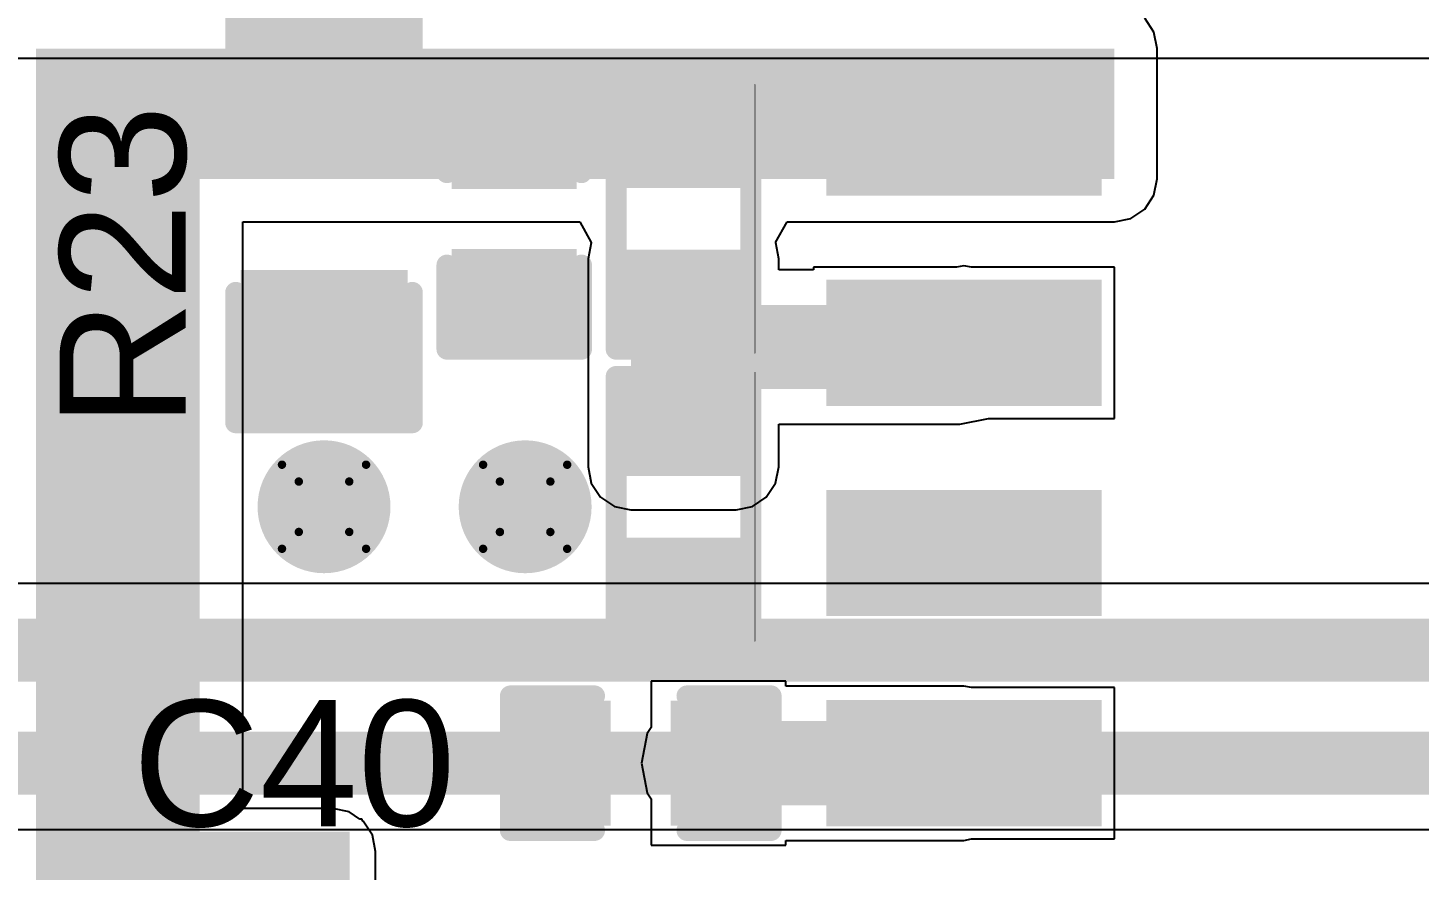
# Model space of a CAD drawing. Header units: inches. Extents: x -6 to 198, y 0 to 119.
# Drawn here: x 22.82 to 31.23, y 11.8 to 16.89 of the extents above; entities that cross this region are included whole.
import ezdxf

# ---------------------------------------------------------------- set-up
doc = ezdxf.new("R2010")
doc.units = ezdxf.units.IN
for name, color, linetype in [('Bottom Layer', 5, 'Continuous'), ('Bottom Solder', 6, 'Continuous'), ('Drill Drawing', 1, 'Continuous'), ('Top Layer', 1, 'Continuous'), ('Top Overlay', 2, 'Continuous'), ('Top Paste', 8, 'Continuous'), ('Top Solder', 216, 'Continuous'), ('Via Holes', 16, 'Continuous')]:
    doc.layers.add(name, color=color, linetype=linetype)
doc.styles.add('Arial', font='', dxfattribs={"height": 0.2})
doc.styles.get('Arial').set_extended_font_data('Arial')

# ---------------------------------------------------------------- blocks, each defined once
blk = doc.blocks.new('SOP_16_29')
at = {"layer": 'Top Layer'}
for points in [[(-3.4556, 4.7244), (-1.9939, 4.7244), (-1.9939, 4.1656), (-3.4556, 4.1656)], [(1.9939, 4.7244), (3.4556, 4.7244), (3.4556, 4.1656), (1.9939, 4.1656)], [(-3.4556, 3.4544), (-1.9939, 3.4544), (-1.9939, 2.8956), (-3.4556, 2.8956)], [(1.9939, 3.4544), (3.4556, 3.4544), (3.4556, 2.8956), (1.9939, 2.8956)], [(-3.4556, 2.1844), (-1.9939, 2.1844), (-1.9939, 1.6256), (-3.4556, 1.6256)], [(1.9939, 2.1844), (3.4556, 2.1844), (3.4556, 1.6256), (1.9939, 1.6256)], [(-3.4556, 0.9144), (-1.9939, 0.9144), (-1.9939, 0.3556), (-3.4556, 0.3556)], [(1.9939, 0.9144), (3.4556, 0.9144), (3.4556, 0.3556), (1.9939, 0.3556)], [(-3.4556, -0.3556), (-1.9939, -0.3556), (-1.9939, -0.9144), (-3.4556, -0.9144)], [(1.9939, -0.3556), (3.4556, -0.3556), (3.4556, -0.9144), (1.9939, -0.9144)], [(-3.4556, -1.6256), (-1.9939, -1.6256), (-1.9939, -2.1844), (-3.4556, -2.1844)], [(1.9939, -1.6256), (3.4556, -1.6256), (3.4556, -2.1844), (1.9939, -2.1844)], [(-3.4556, -2.8956), (-1.9939, -2.8956), (-1.9939, -3.4544), (-3.4556, -3.4544)], [(1.9939, -2.8956), (3.4556, -2.8956), (3.4556, -3.4544), (1.9939, -3.4544)], [(-3.4556, -4.1656), (-1.9939, -4.1656), (-1.9939, -4.7244), (-3.4556, -4.7244)], [(1.9939, -4.1656), (3.4556, -4.1656), (3.4556, -4.7244), (1.9939, -4.7244)]]:
    blk.add_hatch(color=1, dxfattribs=at).paths.add_polyline_path(points)
at = {"layer": 'Top Paste'}
for points in [[(-3.4556, 4.7244), (-1.9939, 4.7244), (-1.9939, 4.1656), (-3.4556, 4.1656)], [(1.9939, 4.7244), (3.4556, 4.7244), (3.4556, 4.1656), (1.9939, 4.1656)], [(-3.4556, 3.4544), (-1.9939, 3.4544), (-1.9939, 2.8956), (-3.4556, 2.8956)], [(1.9939, 3.4544), (3.4556, 3.4544), (3.4556, 2.8956), (1.9939, 2.8956)], [(-3.4556, 2.1844), (-1.9939, 2.1844), (-1.9939, 1.6256), (-3.4556, 1.6256)], [(1.9939, 2.1844), (3.4556, 2.1844), (3.4556, 1.6256), (1.9939, 1.6256)], [(-3.4556, 0.9144), (-1.9939, 0.9144), (-1.9939, 0.3556), (-3.4556, 0.3556)], [(1.9939, 0.9144), (3.4556, 0.9144), (3.4556, 0.3556), (1.9939, 0.3556)], [(-3.4556, -0.3556), (-1.9939, -0.3556), (-1.9939, -0.9144), (-3.4556, -0.9144)], [(1.9939, -0.3556), (3.4556, -0.3556), (3.4556, -0.9144), (1.9939, -0.9144)], [(-3.4556, -1.6256), (-1.9939, -1.6256), (-1.9939, -2.1844), (-3.4556, -2.1844)], [(1.9939, -1.6256), (3.4556, -1.6256), (3.4556, -2.1844), (1.9939, -2.1844)], [(-3.4556, -2.8956), (-1.9939, -2.8956), (-1.9939, -3.4544), (-3.4556, -3.4544)], [(1.9939, -2.8956), (3.4556, -2.8956), (3.4556, -3.4544), (1.9939, -3.4544)], [(-3.4556, -4.1656), (-1.9939, -4.1656), (-1.9939, -4.7244), (-3.4556, -4.7244)], [(1.9939, -4.1656), (3.4556, -4.1656), (3.4556, -4.7244), (1.9939, -4.7244)]]:
    blk.add_hatch(color=8, dxfattribs=at).paths.add_polyline_path(points)
at = {"layer": 'Top Solder'}
for points in [[(-3.5572, 4.826), (-1.8923, 4.826), (-1.8923, 4.064), (-3.5572, 4.064)], [(1.8923, 4.826), (3.5572, 4.826), (3.5572, 4.064), (1.8923, 4.064)], [(-3.5572, 3.556), (-1.8923, 3.556), (-1.8923, 2.794), (-3.5572, 2.794)], [(1.8923, 3.556), (3.5572, 3.556), (3.5572, 2.794), (1.8923, 2.794)], [(-3.5572, 2.286), (-1.8923, 2.286), (-1.8923, 1.524), (-3.5572, 1.524)], [(1.8923, 2.286), (3.5572, 2.286), (3.5572, 1.524), (1.8923, 1.524)], [(-3.5572, 1.016), (-1.8923, 1.016), (-1.8923, 0.254), (-3.5572, 0.254)], [(1.8923, 1.016), (3.5572, 1.016), (3.5572, 0.254), (1.8923, 0.254)], [(-3.5572, -0.254), (-1.8923, -0.254), (-1.8923, -1.016), (-3.5572, -1.016)], [(1.8923, -0.254), (3.5572, -0.254), (3.5572, -1.016), (1.8923, -1.016)], [(-3.5572, -1.524), (-1.8923, -1.524), (-1.8923, -2.286), (-3.5572, -2.286)], [(1.8923, -1.524), (3.5572, -1.524), (3.5572, -2.286), (1.8923, -2.286)], [(-3.5572, -2.794), (-1.8923, -2.794), (-1.8923, -3.556), (-3.5572, -3.556)], [(1.8923, -2.794), (3.5572, -2.794), (3.5572, -3.556), (1.8923, -3.556)], [(-3.5572, -4.064), (-1.8923, -4.064), (-1.8923, -4.826), (-3.5572, -4.826)], [(1.8923, -4.064), (3.5572, -4.064), (3.5572, -4.826), (1.8923, -4.826)]]:
    blk.add_hatch(color=216, dxfattribs=at).paths.add_polyline_path(points)
at = {"layer": 'Top Overlay'}
for points in [[(-2.1209, 5.0546, 0.1524, 0.1524, 0), (2.1209, 5.0546, 0.1524, 0.1524, 0)], [(-3.7846, 4.318, 0.127, 0.127, 0), (-3.7846, 4.572, 0.127, 0.127, 0)], [(-3.7846, 4.572, 0.127, 0.127, 0), (-3.6576, 4.445, 0.127, 0.127, 0)], [(-3.7846, 4.318, 0.127, 0.127, 0), (-3.6576, 4.445, 0.127, 0.127, 0)], [(-2.1209, -5.0546, 0.1524, 0.1524, 0), (2.1209, -5.0546, 0.1524, 0.1524, 0)]]:
    blk.add_lwpolyline(points, format="xyseb", dxfattribs=at)
for points in [[(-2.159, 5.0546, 0.0762, 0.0762, 1), (-2.0828, 5.0546, 0.0762, 0.0762, 1)], [(2.0828, 5.0546, 0.0762, 0.0762, 1), (2.159, 5.0546, 0.0762, 0.0762, 1)], [(-3.8163, 4.572, 0.0635, 0.0635, 1), (-3.7529, 4.572, 0.0635, 0.0635, 1)], [(-3.8163, 4.572, 0.0635, 0.0635, 1), (-3.7529, 4.572, 0.0635, 0.0635, 1)], [(-3.6894, 4.445, 0.0635, 0.0635, 1), (-3.6258, 4.445, 0.0635, 0.0635, 1)], [(-3.6894, 4.445, 0.0635, 0.0635, 1), (-3.6258, 4.445, 0.0635, 0.0635, 1)], [(-3.8163, 4.318, 0.0635, 0.0635, 1), (-3.7529, 4.318, 0.0635, 0.0635, 1)], [(-3.8163, 4.318, 0.0635, 0.0635, 1), (-3.7529, 4.318, 0.0635, 0.0635, 1)], [(-2.159, -5.0546, 0.0762, 0.0762, 1), (-2.0828, -5.0546, 0.0762, 0.0762, 1)], [(2.0828, -5.0546, 0.0762, 0.0762, 1), (2.159, -5.0546, 0.0762, 0.0762, 1)]]:
    blk.add_lwpolyline(points, format="xyseb", close=True, dxfattribs=at)
blk = doc.blocks.new('R___0402_46')
at = {"layer": 'Top Layer'}
for points in [[(-0.6985, -0.3175), (-0.6985, 0.3175), (-0.2413, 0.3175), (-0.2413, -0.3175)], [(0.2413, -0.3175), (0.2413, 0.3175), (0.6985, 0.3175), (0.6985, -0.3175)]]:
    blk.add_hatch(color=1, dxfattribs=at).paths.add_polyline_path(points)
at = {"layer": 'Top Paste'}
for points in [[(-0.6985, -0.3175), (-0.6985, 0.3175), (-0.2413, 0.3175), (-0.2413, -0.3175)], [(0.2413, -0.3175), (0.2413, 0.3175), (0.6985, 0.3175), (0.6985, -0.3175)]]:
    blk.add_hatch(color=8, dxfattribs=at).paths.add_polyline_path(points)
at = {"layer": 'Top Solder'}
for points in [[(-0.7535, -0.3725), (-0.7535, 0.3725), (-0.1863, 0.3725), (-0.1863, -0.3725)], [(0.1863, -0.3725), (0.1863, 0.3725), (0.7535, 0.3725), (0.7535, -0.3725)]]:
    blk.add_hatch(color=216, dxfattribs=at).paths.add_polyline_path(points)
at = {"layer": 'Top Overlay'}
for points in [[(-0.7874, 0.4064, 0.127, 0.127, 0), (-0.7874, -0.4064, 0.127, 0.127, 0)], [(-0.7874, 0.4064, 0.127, 0.127, 0), (0.7874, 0.4064, 0.127, 0.127, 0)], [(0.7874, 0.4064, 0.127, 0.127, 0), (0.7874, -0.4064, 0.127, 0.127, 0)], [(-0.7874, -0.4064, 0.127, 0.127, 0), (0.7874, -0.4064, 0.127, 0.127, 0)], [(-0.8128, -0.4318, 0.00323, 0.00323, 0), (0.8128, -0.4318, 0.00323, 0.00323, 0)]]:
    blk.add_lwpolyline(points, format="xyseb", dxfattribs=at)
for points in [[(-0.8191, 0.4064, 0.0635, 0.0635, 1), (-0.7556, 0.4064, 0.0635, 0.0635, 1)], [(-0.8191, 0.4064, 0.0635, 0.0635, 1), (-0.7556, 0.4064, 0.0635, 0.0635, 1)], [(0.7556, 0.4064, 0.0635, 0.0635, 1), (0.8191, 0.4064, 0.0635, 0.0635, 1)], [(0.7556, 0.4064, 0.0635, 0.0635, 1), (0.8191, 0.4064, 0.0635, 0.0635, 1)], [(-0.8191, -0.4064, 0.0635, 0.0635, 1), (-0.7556, -0.4064, 0.0635, 0.0635, 1)], [(-0.8191, -0.4064, 0.0635, 0.0635, 1), (-0.7556, -0.4064, 0.0635, 0.0635, 1)], [(0.7556, -0.4064, 0.0635, 0.0635, 1), (0.8191, -0.4064, 0.0635, 0.0635, 1)], [(0.7556, -0.4064, 0.0635, 0.0635, 1), (0.8191, -0.4064, 0.0635, 0.0635, 1)], [(-0.8136, -0.4318, 0.00161, 0.00161, 1), (-0.812, -0.4318, 0.00161, 0.00161, 1)], [(0.812, -0.4318, 0.00161, 0.00161, 1), (0.8136, -0.4318, 0.00161, 0.00161, 1)]]:
    blk.add_lwpolyline(points, format="xyseb", close=True, dxfattribs=at)
blk = doc.blocks.new('R___0402_47')
at = {"layer": 'Top Layer'}
for points in [[(-0.6985, -0.3175), (-0.6985, 0.3175), (-0.2413, 0.3175), (-0.2413, -0.3175)], [(0.2413, -0.3175), (0.2413, 0.3175), (0.6985, 0.3175), (0.6985, -0.3175)]]:
    blk.add_hatch(color=1, dxfattribs=at).paths.add_polyline_path(points)
at = {"layer": 'Top Paste'}
for points in [[(-0.6985, -0.3175), (-0.6985, 0.3175), (-0.2413, 0.3175), (-0.2413, -0.3175)], [(0.2413, -0.3175), (0.2413, 0.3175), (0.6985, 0.3175), (0.6985, -0.3175)]]:
    blk.add_hatch(color=8, dxfattribs=at).paths.add_polyline_path(points)
at = {"layer": 'Top Solder'}
for points in [[(-0.7535, -0.3725), (-0.7535, 0.3725), (-0.1863, 0.3725), (-0.1863, -0.3725)], [(0.1863, -0.3725), (0.1863, 0.3725), (0.7535, 0.3725), (0.7535, -0.3725)]]:
    blk.add_hatch(color=216, dxfattribs=at).paths.add_polyline_path(points)
at = {"layer": 'Top Overlay'}
for points in [[(-0.7874, 0.4064, 0.127, 0.127, 0), (-0.7874, -0.4064, 0.127, 0.127, 0)], [(-0.7874, 0.4064, 0.127, 0.127, 0), (0.7874, 0.4064, 0.127, 0.127, 0)], [(0.7874, 0.4064, 0.127, 0.127, 0), (0.7874, -0.4064, 0.127, 0.127, 0)], [(-0.7874, -0.4064, 0.127, 0.127, 0), (0.7874, -0.4064, 0.127, 0.127, 0)], [(-0.8128, -0.4318, 0.00323, 0.00323, 0), (0.8128, -0.4318, 0.00323, 0.00323, 0)]]:
    blk.add_lwpolyline(points, format="xyseb", dxfattribs=at)
for points in [[(-0.8191, 0.4064, 0.0635, 0.0635, 1), (-0.7556, 0.4064, 0.0635, 0.0635, 1)], [(-0.8191, 0.4064, 0.0635, 0.0635, 1), (-0.7556, 0.4064, 0.0635, 0.0635, 1)], [(0.7556, 0.4064, 0.0635, 0.0635, 1), (0.8191, 0.4064, 0.0635, 0.0635, 1)], [(0.7556, 0.4064, 0.0635, 0.0635, 1), (0.8191, 0.4064, 0.0635, 0.0635, 1)], [(-0.8191, -0.4064, 0.0635, 0.0635, 1), (-0.7556, -0.4064, 0.0635, 0.0635, 1)], [(-0.8191, -0.4064, 0.0635, 0.0635, 1), (-0.7556, -0.4064, 0.0635, 0.0635, 1)], [(0.7556, -0.4064, 0.0635, 0.0635, 1), (0.8191, -0.4064, 0.0635, 0.0635, 1)], [(0.7556, -0.4064, 0.0635, 0.0635, 1), (0.8191, -0.4064, 0.0635, 0.0635, 1)], [(-0.8136, -0.4318, 0.00161, 0.00161, 1), (-0.812, -0.4318, 0.00161, 0.00161, 1)], [(0.812, -0.4318, 0.00161, 0.00161, 1), (0.8136, -0.4318, 0.00161, 0.00161, 1)]]:
    blk.add_lwpolyline(points, format="xyseb", close=True, dxfattribs=at)
blk = doc.blocks.new('I___0805_79')
at = {"layer": 'Top Layer'}
for points in [[(-1.6, 0.66), (-0.4, 0.66), (-0.4, -0.66), (-1.6, -0.66)], [(0.4, 0.66), (1.6, 0.66), (1.6, -0.66), (0.4, -0.66)]]:
    blk.add_hatch(color=1, dxfattribs=at).paths.add_polyline_path(points)
at = {"layer": 'Top Paste'}
for points in [[(-1.6, 0.66), (-0.4, 0.66), (-0.4, -0.66), (-1.6, -0.66)], [(0.4, 0.66), (1.6, 0.66), (1.6, -0.66), (0.4, -0.66)]]:
    blk.add_hatch(color=8, dxfattribs=at).paths.add_polyline_path(points)
at = {"layer": 'Top Solder'}
for points in [[(-1.7016, 0.7616), (-0.2984, 0.7616), (-0.2984, -0.7616), (-1.7016, -0.7616)], [(0.2984, 0.7616), (1.7016, 0.7616), (1.7016, -0.7616), (0.2984, -0.7616)]]:
    blk.add_hatch(color=216, dxfattribs=at).paths.add_polyline_path(points)
at = {"layer": 'Top Overlay'}
for points in [[(-0.254, 0.6858, 0.127, 0.127, 0), (0.254, 0.6858, 0.127, 0.127, 0)], [(-0.254, -0.6858, 0.127, 0.127, 0), (0.254, -0.6858, 0.127, 0.127, 0)]]:
    blk.add_lwpolyline(points, format="xyseb", dxfattribs=at)
for points in [[(-0.2857, 0.6858, 0.0635, 0.0635, 1), (-0.2223, 0.6858, 0.0635, 0.0635, 1)], [(0.2223, 0.6858, 0.0635, 0.0635, 1), (0.2857, 0.6858, 0.0635, 0.0635, 1)], [(-0.2857, -0.6858, 0.0635, 0.0635, 1), (-0.2223, -0.6858, 0.0635, 0.0635, 1)], [(0.2223, -0.6858, 0.0635, 0.0635, 1), (0.2857, -0.6858, 0.0635, 0.0635, 1)]]:
    blk.add_lwpolyline(points, format="xyseb", close=True, dxfattribs=at)
blk = doc.blocks.new('C___0402_91')
at = {"layer": 'Top Layer'}
for points in [[(-0.6985, -0.3175), (-0.6985, 0.3175), (-0.2413, 0.3175), (-0.2413, -0.3175)], [(0.2413, -0.3175), (0.2413, 0.3175), (0.6985, 0.3175), (0.6985, -0.3175)]]:
    blk.add_hatch(color=1, dxfattribs=at).paths.add_polyline_path(points)
at = {"layer": 'Top Paste'}
for points in [[(-0.6985, -0.3175), (-0.6985, 0.3175), (-0.2413, 0.3175), (-0.2413, -0.3175)], [(0.2413, -0.3175), (0.2413, 0.3175), (0.6985, 0.3175), (0.6985, -0.3175)]]:
    blk.add_hatch(color=8, dxfattribs=at).paths.add_polyline_path(points)
at = {"layer": 'Top Solder'}
for points in [[(-0.7585, -0.3775), (-0.7585, 0.3775), (-0.1813, 0.3775), (-0.1813, -0.3775)], [(0.1813, -0.3775), (0.1813, 0.3775), (0.7585, 0.3775), (0.7585, -0.3775)]]:
    blk.add_hatch(color=216, dxfattribs=at).paths.add_polyline_path(points)
at = {"layer": 'Top Overlay'}
for points in [[(-0.7874, 0.4064, 0.127, 0.127, 0), (-0.7874, -0.4064, 0.127, 0.127, 0)], [(-0.2794, 0.4064, 0.127, 0.127, 0), (-0.7874, 0.4064, 0.127, 0.127, 0)], [(0.7874, 0.4064, 0.127, 0.127, 0), (0.2794, 0.4064, 0.127, 0.127, 0)], [(0.7874, 0.4064, 0.127, 0.127, 0), (0.7874, -0.4064, 0.127, 0.127, 0)], [(-0.2794, -0.4064, 0.127, 0.127, 0), (-0.7874, -0.4064, 0.127, 0.127, 0)], [(0.7874, -0.4064, 0.127, 0.127, 0), (0.2794, -0.4064, 0.127, 0.127, 0)]]:
    blk.add_lwpolyline(points, format="xyseb", dxfattribs=at)
for points in [[(-0.8191, 0.4064, 0.0635, 0.0635, 1), (-0.7556, 0.4064, 0.0635, 0.0635, 1)], [(-0.8191, 0.4064, 0.0635, 0.0635, 1), (-0.7556, 0.4064, 0.0635, 0.0635, 1)], [(-0.3111, 0.4064, 0.0635, 0.0635, 1), (-0.2477, 0.4064, 0.0635, 0.0635, 1)], [(0.2477, 0.4064, 0.0635, 0.0635, 1), (0.3111, 0.4064, 0.0635, 0.0635, 1)], [(0.7556, 0.4064, 0.0635, 0.0635, 1), (0.8191, 0.4064, 0.0635, 0.0635, 1)], [(0.7556, 0.4064, 0.0635, 0.0635, 1), (0.8191, 0.4064, 0.0635, 0.0635, 1)], [(-0.8191, -0.4064, 0.0635, 0.0635, 1), (-0.7556, -0.4064, 0.0635, 0.0635, 1)], [(-0.8191, -0.4064, 0.0635, 0.0635, 1), (-0.7556, -0.4064, 0.0635, 0.0635, 1)], [(-0.3111, -0.4064, 0.0635, 0.0635, 1), (-0.2477, -0.4064, 0.0635, 0.0635, 1)], [(0.2477, -0.4064, 0.0635, 0.0635, 1), (0.3111, -0.4064, 0.0635, 0.0635, 1)], [(0.7556, -0.4064, 0.0635, 0.0635, 1), (0.8191, -0.4064, 0.0635, 0.0635, 1)], [(0.7556, -0.4064, 0.0635, 0.0635, 1), (0.8191, -0.4064, 0.0635, 0.0635, 1)]]:
    blk.add_lwpolyline(points, format="xyseb", close=True, dxfattribs=at)
blk = doc.blocks.new('C___0603_92')
at = {"layer": 'Top Layer'}
for points in [[(-0.381, 0.4445), (-0.381, -0.4445), (-1.143, -0.4445), (-1.143, 0.4445)], [(1.143, 0.4445), (1.143, -0.4445), (0.381, -0.4445), (0.381, 0.4445)]]:
    blk.add_hatch(color=1, dxfattribs=at).paths.add_polyline_path(points)
at = {"layer": 'Top Paste'}
for points in [[(-0.381, 0.4445), (-0.381, -0.4445), (-1.143, -0.4445), (-1.143, 0.4445)], [(1.143, 0.4445), (1.143, -0.4445), (0.381, -0.4445), (0.381, 0.4445)]]:
    blk.add_hatch(color=8, dxfattribs=at).paths.add_polyline_path(points)
at = {"layer": 'Top Solder'}
for points in [[(-0.321, 0.5045), (-0.321, -0.5045), (-1.203, -0.5045), (-1.203, 0.5045)], [(1.203, 0.5045), (1.203, -0.5045), (0.321, -0.5045), (0.321, 0.5045)]]:
    blk.add_hatch(color=216, dxfattribs=at).paths.add_polyline_path(points)
at = {"layer": 'Top Overlay'}
for points in [[(-1.2446, 0.5334, 0.127, 0.127, 0), (-1.2446, -0.5334, 0.127, 0.127, 0)], [(-1.2446, 0.5334, 0.127, 0.127, 0), (-0.4572, 0.5334, 0.127, 0.127, 0)], [(0.4572, 0.5334, 0.127, 0.127, 0), (1.2446, 0.5334, 0.127, 0.127, 0)], [(1.2446, 0.5334, 0.127, 0.127, 0), (1.2446, -0.5334, 0.127, 0.127, 0)], [(-1.2446, -0.5334, 0.127, 0.127, 0), (-0.4572, -0.5334, 0.127, 0.127, 0)], [(0.4572, -0.5334, 0.127, 0.127, 0), (1.2446, -0.5334, 0.127, 0.127, 0)]]:
    blk.add_lwpolyline(points, format="xyseb", dxfattribs=at)
for points in [[(-1.2764, 0.5334, 0.0635, 0.0635, 1), (-1.2128, 0.5334, 0.0635, 0.0635, 1)], [(-1.2764, 0.5334, 0.0635, 0.0635, 1), (-1.2128, 0.5334, 0.0635, 0.0635, 1)], [(-0.4889, 0.5334, 0.0635, 0.0635, 1), (-0.4254, 0.5334, 0.0635, 0.0635, 1)], [(0.4254, 0.5334, 0.0635, 0.0635, 1), (0.4889, 0.5334, 0.0635, 0.0635, 1)], [(1.2128, 0.5334, 0.0635, 0.0635, 1), (1.2764, 0.5334, 0.0635, 0.0635, 1)], [(1.2128, 0.5334, 0.0635, 0.0635, 1), (1.2764, 0.5334, 0.0635, 0.0635, 1)], [(-1.2764, -0.5334, 0.0635, 0.0635, 1), (-1.2128, -0.5334, 0.0635, 0.0635, 1)], [(-1.2764, -0.5334, 0.0635, 0.0635, 1), (-1.2128, -0.5334, 0.0635, 0.0635, 1)], [(-0.4889, -0.5334, 0.0635, 0.0635, 1), (-0.4254, -0.5334, 0.0635, 0.0635, 1)], [(0.4254, -0.5334, 0.0635, 0.0635, 1), (0.4889, -0.5334, 0.0635, 0.0635, 1)], [(1.2128, -0.5334, 0.0635, 0.0635, 1), (1.2764, -0.5334, 0.0635, 0.0635, 1)], [(1.2128, -0.5334, 0.0635, 0.0635, 1), (1.2764, -0.5334, 0.0635, 0.0635, 1)]]:
    blk.add_lwpolyline(points, format="xyseb", close=True, dxfattribs=at)
blk = doc.blocks.new('C___0402_93')
at = {"layer": 'Top Layer'}
for points in [[(-0.6985, -0.3175), (-0.6985, 0.3175), (-0.2413, 0.3175), (-0.2413, -0.3175)], [(0.2413, -0.3175), (0.2413, 0.3175), (0.6985, 0.3175), (0.6985, -0.3175)]]:
    blk.add_hatch(color=1, dxfattribs=at).paths.add_polyline_path(points)
at = {"layer": 'Top Paste'}
for points in [[(-0.6985, -0.3175), (-0.6985, 0.3175), (-0.2413, 0.3175), (-0.2413, -0.3175)], [(0.2413, -0.3175), (0.2413, 0.3175), (0.6985, 0.3175), (0.6985, -0.3175)]]:
    blk.add_hatch(color=8, dxfattribs=at).paths.add_polyline_path(points)
at = {"layer": 'Top Solder'}
for points in [[(-0.7585, -0.3775), (-0.7585, 0.3775), (-0.1813, 0.3775), (-0.1813, -0.3775)], [(0.1813, -0.3775), (0.1813, 0.3775), (0.7585, 0.3775), (0.7585, -0.3775)]]:
    blk.add_hatch(color=216, dxfattribs=at).paths.add_polyline_path(points)
at = {"layer": 'Top Overlay'}
for points in [[(-0.7874, 0.4064, 0.127, 0.127, 0), (-0.7874, -0.4064, 0.127, 0.127, 0)], [(-0.7874, 0.4064, 0.127, 0.127, 0), (-0.2794, 0.4064, 0.127, 0.127, 0)], [(0.2794, 0.4064, 0.127, 0.127, 0), (0.7874, 0.4064, 0.127, 0.127, 0)], [(0.7874, 0.4064, 0.127, 0.127, 0), (0.7874, -0.4064, 0.127, 0.127, 0)], [(-0.7874, -0.4064, 0.127, 0.127, 0), (-0.2794, -0.4064, 0.127, 0.127, 0)], [(0.2794, -0.4064, 0.127, 0.127, 0), (0.7874, -0.4064, 0.127, 0.127, 0)]]:
    blk.add_lwpolyline(points, format="xyseb", dxfattribs=at)
for points in [[(-0.8191, 0.4064, 0.0635, 0.0635, 1), (-0.7556, 0.4064, 0.0635, 0.0635, 1)], [(-0.8191, 0.4064, 0.0635, 0.0635, 1), (-0.7556, 0.4064, 0.0635, 0.0635, 1)], [(-0.3111, 0.4064, 0.0635, 0.0635, 1), (-0.2477, 0.4064, 0.0635, 0.0635, 1)], [(0.2477, 0.4064, 0.0635, 0.0635, 1), (0.3111, 0.4064, 0.0635, 0.0635, 1)], [(0.7556, 0.4064, 0.0635, 0.0635, 1), (0.8191, 0.4064, 0.0635, 0.0635, 1)], [(0.7556, 0.4064, 0.0635, 0.0635, 1), (0.8191, 0.4064, 0.0635, 0.0635, 1)], [(-0.8191, -0.4064, 0.0635, 0.0635, 1), (-0.7556, -0.4064, 0.0635, 0.0635, 1)], [(-0.8191, -0.4064, 0.0635, 0.0635, 1), (-0.7556, -0.4064, 0.0635, 0.0635, 1)], [(-0.3111, -0.4064, 0.0635, 0.0635, 1), (-0.2477, -0.4064, 0.0635, 0.0635, 1)], [(0.2477, -0.4064, 0.0635, 0.0635, 1), (0.3111, -0.4064, 0.0635, 0.0635, 1)], [(0.7556, -0.4064, 0.0635, 0.0635, 1), (0.8191, -0.4064, 0.0635, 0.0635, 1)], [(0.7556, -0.4064, 0.0635, 0.0635, 1), (0.8191, -0.4064, 0.0635, 0.0635, 1)]]:
    blk.add_lwpolyline(points, format="xyseb", close=True, dxfattribs=at)

msp = doc.modelspace()

# ---------------------------------------------------------------- hatches: boundary and pattern name
at = {"layer": 'Bottom Layer'}
h = msp.add_hatch(color=5, dxfattribs=at)
edge = h.paths.add_edge_path()
edge.add_arc((24.6126, 13.9956), 0.3, 0, 360)
h = msp.add_hatch(color=5, dxfattribs=at)
edge = h.paths.add_edge_path()
edge.add_arc((25.8277, 13.9954), 0.3, 0, 360)
at = {"layer": 'Bottom Solder'}
h = msp.add_hatch(color=6, dxfattribs=at)
edge = h.paths.add_edge_path()
edge.add_arc((24.6126, 13.9956), 0.4016, 0, 360)
h = msp.add_hatch(color=6, dxfattribs=at)
edge = h.paths.add_edge_path()
edge.add_arc((25.8277, 13.9954), 0.4016, 0, 360)
at = {"layer": 'Top Layer'}
for points in [[(24.098, 15.9766), (25.1968, 15.9766), (25.1968, 18.256), (24.098, 18.256)], [(22.8726, 10.7569), (23.8621, 10.7569), (23.8621, 16.764), (22.8726, 16.764)], [(22.8726, 15.9766), (29.3878, 15.9766), (29.3878, 16.764), (22.8726, 16.764)], [(26.4668, 14.2367), (27.1018, 14.2367), (27.1018, 15.494), (26.4668, 15.494)], [(22.8726, 10.7569), (24.6653, 10.7569), (24.6653, 11.9124), (22.8726, 11.9124)]]:
    msp.add_hatch(color=1, dxfattribs=at).paths.add_polyline_path(points)
h = msp.add_hatch(color=1, dxfattribs=at)
edge = h.paths.add_edge_path()
edge.add_arc((24.6126, 13.9956), 0.3, 0, 360)
h = msp.add_hatch(color=1, dxfattribs=at)
edge = h.paths.add_edge_path()
edge.add_arc((25.8277, 13.9954), 0.3, 0, 360)
at = {"layer": 'Top Solder'}
h = msp.add_hatch(color=216, dxfattribs=at)
edge = h.paths.add_edge_path()
edge.add_arc((24.6126, 13.9956), 0.4016, 0, 360)
h = msp.add_hatch(color=216, dxfattribs=at)
edge = h.paths.add_edge_path()
edge.add_arc((25.8277, 13.9954), 0.4016, 0, 360)
at = {"layer": 'Via Holes'}
h = msp.add_hatch(color=7, dxfattribs=at)
edge = h.paths.add_edge_path()
edge.add_arc((24.6126, 13.9956), 0.15, 0, 360)
h = msp.add_hatch(color=7, dxfattribs=at)
edge = h.paths.add_edge_path()
edge.add_arc((25.8277, 13.9954), 0.15, 0, 360)

# ---------------------------------------------------------------- linework, layer by layer
at = {"layer": 'Bottom Layer'}
for p, q in [((17.7072, 16.7067), (46.3714, 16.7067)), ((31.734, 13.531), (20.3766, 13.531)), ((20.2047, 12.0446), (32.1045, 12.0446))]:
    msp.add_line(p, q, dxfattribs=at)
for points in [[(20.1804, 13.1296, 0.381, 0.381, 0), (31.9002, 13.1296, 0.381, 0.381, 0)], [(19.8226, 12.446, 0.381, 0.381, 0), (32.4866, 12.446, 0.381, 0.381, 0)]]:
    msp.add_lwpolyline(points, format="xyseb", dxfattribs=at)
at = {"layer": 'Drill Drawing'}
for points in [[(24.3586, 14.2496, 0.0508, 0.0508, 0), (24.8666, 14.2496, 0.0508, 0.0508, 0)], [(24.3586, 13.7416, 0.0508, 0.0508, 0), (24.3586, 14.2496, 0.0508, 0.0508, 0)], [(24.8666, 13.7416, 0.0508, 0.0508, 0), (24.8666, 14.2496, 0.0508, 0.0508, 0)], [(25.5737, 14.2494, 0.0508, 0.0508, 0), (26.0817, 14.2494, 0.0508, 0.0508, 0)], [(25.5737, 13.7414, 0.0508, 0.0508, 0), (25.5737, 14.2494, 0.0508, 0.0508, 0)], [(26.0817, 13.7414, 0.0508, 0.0508, 0), (26.0817, 14.2494, 0.0508, 0.0508, 0)], [(24.4602, 14.148, 0.0508, 0.0508, 0), (24.765, 14.148, 0.0508, 0.0508, 0)], [(24.4602, 13.8432, 0.0508, 0.0508, 0), (24.4602, 14.148, 0.0508, 0.0508, 0)], [(24.765, 13.8432, 0.0508, 0.0508, 0), (24.765, 14.148, 0.0508, 0.0508, 0)], [(25.6753, 14.1478, 0.0508, 0.0508, 0), (25.9801, 14.1478, 0.0508, 0.0508, 0)], [(25.6753, 13.843, 0.0508, 0.0508, 0), (25.6753, 14.1478, 0.0508, 0.0508, 0)], [(25.9801, 13.843, 0.0508, 0.0508, 0), (25.9801, 14.1478, 0.0508, 0.0508, 0)], [(24.4602, 13.8432, 0.0508, 0.0508, 0), (24.765, 13.8432, 0.0508, 0.0508, 0)], [(25.6753, 13.843, 0.0508, 0.0508, 0), (25.9801, 13.843, 0.0508, 0.0508, 0)], [(24.3586, 13.7416, 0.0508, 0.0508, 0), (24.8666, 13.7416, 0.0508, 0.0508, 0)], [(25.5737, 13.7414, 0.0508, 0.0508, 0), (26.0817, 13.7414, 0.0508, 0.0508, 0)]]:
    msp.add_lwpolyline(points, format="xyseb", dxfattribs=at)
for points in [[(24.3459, 14.2496, 0.0254, 0.0254, 1), (24.3713, 14.2496, 0.0254, 0.0254, 1)], [(24.3459, 14.2496, 0.0254, 0.0254, 1), (24.3713, 14.2496, 0.0254, 0.0254, 1)], [(24.8539, 14.2496, 0.0254, 0.0254, 1), (24.8793, 14.2496, 0.0254, 0.0254, 1)], [(24.8539, 14.2496, 0.0254, 0.0254, 1), (24.8793, 14.2496, 0.0254, 0.0254, 1)], [(25.561, 14.2494, 0.0254, 0.0254, 1), (25.5864, 14.2494, 0.0254, 0.0254, 1)], [(25.561, 14.2494, 0.0254, 0.0254, 1), (25.5864, 14.2494, 0.0254, 0.0254, 1)], [(26.069, 14.2494, 0.0254, 0.0254, 1), (26.0944, 14.2494, 0.0254, 0.0254, 1)], [(26.069, 14.2494, 0.0254, 0.0254, 1), (26.0944, 14.2494, 0.0254, 0.0254, 1)], [(24.4475, 14.148, 0.0254, 0.0254, 1), (24.4729, 14.148, 0.0254, 0.0254, 1)], [(24.4475, 14.148, 0.0254, 0.0254, 1), (24.4729, 14.148, 0.0254, 0.0254, 1)], [(24.7523, 14.148, 0.0254, 0.0254, 1), (24.7777, 14.148, 0.0254, 0.0254, 1)], [(24.7523, 14.148, 0.0254, 0.0254, 1), (24.7777, 14.148, 0.0254, 0.0254, 1)], [(25.6626, 14.1478, 0.0254, 0.0254, 1), (25.688, 14.1478, 0.0254, 0.0254, 1)], [(25.6626, 14.1478, 0.0254, 0.0254, 1), (25.688, 14.1478, 0.0254, 0.0254, 1)], [(25.9674, 14.1478, 0.0254, 0.0254, 1), (25.9928, 14.1478, 0.0254, 0.0254, 1)], [(25.9674, 14.1478, 0.0254, 0.0254, 1), (25.9928, 14.1478, 0.0254, 0.0254, 1)], [(24.4475, 13.8432, 0.0254, 0.0254, 1), (24.4729, 13.8432, 0.0254, 0.0254, 1)], [(24.4475, 13.8432, 0.0254, 0.0254, 1), (24.4729, 13.8432, 0.0254, 0.0254, 1)], [(24.7523, 13.8432, 0.0254, 0.0254, 1), (24.7777, 13.8432, 0.0254, 0.0254, 1)], [(24.7523, 13.8432, 0.0254, 0.0254, 1), (24.7777, 13.8432, 0.0254, 0.0254, 1)], [(25.6626, 13.843, 0.0254, 0.0254, 1), (25.688, 13.843, 0.0254, 0.0254, 1)], [(25.6626, 13.843, 0.0254, 0.0254, 1), (25.688, 13.843, 0.0254, 0.0254, 1)], [(25.9674, 13.843, 0.0254, 0.0254, 1), (25.9928, 13.843, 0.0254, 0.0254, 1)], [(25.9674, 13.843, 0.0254, 0.0254, 1), (25.9928, 13.843, 0.0254, 0.0254, 1)], [(24.3459, 13.7416, 0.0254, 0.0254, 1), (24.3713, 13.7416, 0.0254, 0.0254, 1)], [(24.3459, 13.7416, 0.0254, 0.0254, 1), (24.3713, 13.7416, 0.0254, 0.0254, 1)], [(24.8539, 13.7416, 0.0254, 0.0254, 1), (24.8793, 13.7416, 0.0254, 0.0254, 1)], [(24.8539, 13.7416, 0.0254, 0.0254, 1), (24.8793, 13.7416, 0.0254, 0.0254, 1)], [(25.561, 13.7414, 0.0254, 0.0254, 1), (25.5864, 13.7414, 0.0254, 0.0254, 1)], [(25.561, 13.7414, 0.0254, 0.0254, 1), (25.5864, 13.7414, 0.0254, 0.0254, 1)], [(26.069, 13.7414, 0.0254, 0.0254, 1), (26.0944, 13.7414, 0.0254, 0.0254, 1)], [(26.069, 13.7414, 0.0254, 0.0254, 1), (26.0944, 13.7414, 0.0254, 0.0254, 1)]]:
    msp.add_lwpolyline(points, format="xyseb", close=True, dxfattribs=at)
at = {"layer": 'Top Layer'}
for p, q in [((29.6271, 16.8631), (29.5709, 16.9471)), ((29.6468, 16.764), (29.6271, 16.8631)), ((29.6468, 15.9766), (29.6468, 16.764)), ((29.6271, 15.8775), (29.6468, 15.9766)), ((29.5709, 15.7935), (29.6271, 15.8775)), ((29.3878, 15.7176), (29.4869, 15.7373)), ((29.4869, 15.7373), (29.5709, 15.7935)), ((24.1211, 12.1714), (24.1211, 15.7176)), ((24.1211, 15.7176), (26.158, 15.7176)), ((26.158, 15.7176), (26.2275, 15.5931)), ((27.3411, 15.5931), (27.4106, 15.7176)), ((27.4106, 15.7176), (29.3878, 15.7176)), ((26.227, 15.5906), (26.2078, 15.494)), ((26.2275, 15.5931), (26.227, 15.5906)), ((27.3416, 15.5906), (27.3411, 15.5931)), ((27.3608, 15.494), (27.3416, 15.5906)), ((26.2078, 15.494), (26.2078, 14.2367)), ((27.3608, 15.4268), (27.3608, 15.494)), ((27.5705, 15.4268), (27.3608, 15.4268)), ((28.4341, 15.4432), (27.5705, 15.4432)), ((27.5705, 15.4432), (27.5705, 15.4268)), ((28.4791, 15.4522), (28.4341, 15.4432)), ((28.5242, 15.4432), (28.4791, 15.4522)), ((29.3878, 15.4432), (28.5242, 15.4432)), ((29.3878, 14.5288), (29.3878, 15.4432)), ((27.3608, 14.2367), (27.3608, 14.4944)), ((27.3608, 14.4944), (28.4537, 14.4944)), ((28.4537, 14.4944), (28.6265, 14.5288)), ((28.6265, 14.5288), (29.3878, 14.5288)), ((26.2078, 14.2367), (26.2275, 14.1376)), ((27.3411, 14.1376), (27.3608, 14.2367)), ((26.2275, 14.1376), (26.2837, 14.0536)), ((27.2849, 14.0536), (27.3411, 14.1376)), ((26.2837, 14.0536), (26.3677, 13.9974)), ((27.2009, 13.9974), (27.2849, 14.0536)), ((26.3677, 13.9974), (26.4668, 13.9777)), ((26.4668, 13.9777), (27.1018, 13.9777)), ((27.1018, 13.9777), (27.2009, 13.9974)), ((27.4025, 12.9413), (26.5897, 12.9413)), ((26.5897, 12.9413), (26.5897, 12.6607)), ((27.4025, 12.9122), (27.4025, 12.9413)), ((28.4791, 12.9122), (27.4025, 12.9122)), ((28.5242, 12.9032), (28.4791, 12.9122)), ((29.3878, 12.9032), (28.5242, 12.9032)), ((29.3878, 11.9888), (29.3878, 12.9032)), ((26.5654, 12.6244), (26.5299, 12.446)), ((26.5897, 12.6607), (26.5654, 12.6244)), ((26.5299, 12.446), (26.5654, 12.2676)), ((26.5654, 12.2676), (26.5897, 12.2313)), ((26.5897, 12.2313), (26.5897, 11.9507)), ((24.6653, 12.1714), (24.1211, 12.1714)), ((24.7644, 12.1517), (24.6653, 12.1714)), ((24.8293, 12.1083), (24.7644, 12.1517)), ((24.8431, 12.1083), (24.8293, 12.1083)), ((24.8431, 12.0991), (24.8431, 12.1083)), ((24.8484, 12.0955), (24.8431, 12.0991)), ((24.9045, 12.0115), (24.8484, 12.0955)), ((24.9242, 11.9124), (24.9045, 12.0115)), ((26.5897, 11.9507), (27.4025, 11.9507)), ((27.4025, 11.9507), (27.4025, 11.9798)), ((27.4025, 11.9798), (28.4791, 11.9798)), ((28.4791, 11.9798), (28.5242, 11.9888)), ((28.5242, 11.9888), (29.3878, 11.9888)), ((24.9242, 10.7569), (24.9242, 11.9124))]:
    msp.add_line(p, q, dxfattribs=at)
for points in [[(28.4537, 14.9606, 0.508, 0.508, 0), (28.4791, 14.986, 0.508, 0.508, 0)], [(26.7843, 14.9606, 0.508, 0.508, 0), (28.4537, 14.9606, 0.508, 0.508, 0)], [(26.9961, 12.446, 0.508, 0.508, 0), (28.4791, 12.446, 0.508, 0.508, 0)]]:
    msp.add_lwpolyline(points, format="xyseb", dxfattribs=at)
for points in [[(28.3521, 14.986, 0.254, 0.254, 1), (28.6061, 14.986, 0.254, 0.254, 1)], [(26.6573, 14.9606, 0.254, 0.254, 1), (26.9113, 14.9606, 0.254, 0.254, 1)], [(28.3267, 14.9606, 0.254, 0.254, 1), (28.5807, 14.9606, 0.254, 0.254, 1)], [(28.3267, 14.9606, 0.254, 0.254, 1), (28.5807, 14.9606, 0.254, 0.254, 1)], [(26.8691, 12.446, 0.254, 0.254, 1), (27.1231, 12.446, 0.254, 0.254, 1)], [(28.3521, 12.446, 0.254, 0.254, 1), (28.6061, 12.446, 0.254, 0.254, 1)]]:
    msp.add_lwpolyline(points, format="xyseb", close=True, dxfattribs=at)
at = {"layer": 'Top Overlay'}
msp.add_lwpolyline([(23.167, 13.208, 0.127, 0.127, 0), (26.3779, 13.208, 0.127, 0.127, 0)], format="xyseb", dxfattribs=at)
for points in [[(23.1352, 13.208, 0.0635, 0.0635, 1), (23.1987, 13.208, 0.0635, 0.0635, 1)], [(26.3462, 13.208, 0.0635, 0.0635, 1), (26.4096, 13.208, 0.0635, 0.0635, 1)]]:
    msp.add_lwpolyline(points, format="xyseb", close=True, dxfattribs=at)

# ---------------------------------------------------------------- block references
msp.add_blockref('SOP_16_29', (31.2039, 14.351))
for name, p, rotation in [('C___0603_92', (24.6126, 15.748), 90), ('C___0402_93', (25.7619, 15.7353), 90), ('R___0402_47', (26.7843, 15.7353), 90), ('R___0402_46', (26.7843, 13.9954), 90), ('C___0402_91', (26.5262, 12.446), 180), ('I___0805_79', (24.0053, 10.3305), 90)]:
    msp.add_blockref(name, p, dxfattribs=dict(rotation=rotation))

# ---------------------------------------------------------------- texts
at = {"layer": 'Top Overlay', "style": 'Arial'}
msp.add_text('R23', height=0.762, rotation=90, dxfattribs=at).set_placement((23.7769, 14.472))
msp.add_text('C40', height=0.762, dxfattribs=at).set_placement((23.4556, 12.0651))

doc.saveas('drawing.dxf')
